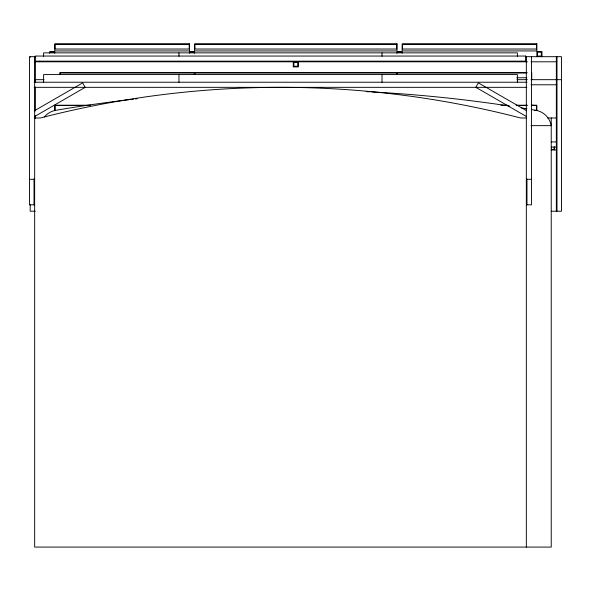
<?xml version="1.0" encoding="UTF-8"?>
<svg xmlns="http://www.w3.org/2000/svg" width="591" height="591" viewBox="0 0 591 591"><rect width="100%" height="100%" fill="white"/><g stroke="black" fill="none" stroke-linecap="round" stroke-linejoin="round"><path stroke-width="0.89" d="M34.308 110.82L82.637 82.91L85.193 87.335L34.485 116.612M50.301 52.215L54.136 52.215M190.139 52.215L193.974 52.215M397.669 52.215L401.496 52.215M35.726 56.684L29.55 56.684L29.55 204.826L34.655 204.826M525.48 56.684L561.45 56.684L561.45 211.216L551.233 211.216M34.655 61.796L527.327 61.796M531.014 61.796L556.84 61.796M527.142 72.649L59.883 72.649L59.883 74.407M526.854 72.974L397.344 72.974L397.344 74.569M516.741 77.761L526.847 77.761M34.655 79.674L44.022 79.674M516.992 79.674L527.327 79.674M531.014 79.674L561.45 79.674M34.16 82.23L526.973 82.23M531.014 84.786L556.84 84.786M34.16 87.335L526.825 87.335M90.763 105.213L54.771 105.213L54.771 110.487M500.88 105.213L507.337 105.213M516.076 105.213L527.15 105.213M531.331 105.213L536.864 105.213L536.864 110.487M86.626 105.538L55.089 105.538L55.089 110.325M505.01 105.538L507.78 105.538M516.999 105.538L527.15 105.538M534.707 110.325L536.547 110.325L536.547 105.538L531.76 105.213M34.655 117.986L40.402 117.986A955.677 955.677 0 0 1 520.582 117.986L526.33 117.986M547.547 117.986L556.345 117.986M530.947 125.647L551.233 125.647A18.764 18.764 0 0 0 535.911 110.325A1420.742 1420.742 0 0 0 531.405 109.557M551.233 141.929L556.345 141.929M551.233 147.041L556.345 147.041M551.233 149.915L556.345 149.915M29.55 179.287L34.655 179.287M526.33 179.287L531.442 179.287M526.33 204.826L531.442 204.826L531.442 56.684M35.297 211.216L30.185 211.216L30.185 204.774M526.684 110.776L478.355 82.866L475.799 87.291L526.507 116.567M556.981 56.684L556.981 211.216M556.345 56.684L556.345 211.216M554.424 147.041L554.424 149.915M554.107 147.041L554.107 149.597L551.551 149.597L551.551 147.041M551.233 117.986L551.233 547.081L34.655 547.081L34.655 56.684M541.977 56.684L541.977 51.58L536.864 51.58L536.864 56.684M531.76 72.649L531.76 79.674M526.973 179.021L526.973 204.826M526.33 56.684L526.33 547.081M521.225 61.161L521.225 61.796M517.391 56.263L517.391 52.858L43.601 52.858L43.601 56.263M517.391 82.23L517.391 74.569L43.601 74.569L43.601 82.23M402.139 53.279L402.139 51.58L397.026 51.58L397.026 53.279M397.026 72.649L397.026 74.407M396.709 74.569L396.709 72.974L194.934 72.974L194.934 74.569M382.022 52.858L382.022 56.263M382.022 74.569L382.022 82.23M298.374 61.796L298.374 66.901L293.262 66.901L293.262 61.796M194.609 53.279L194.609 51.58L189.504 51.58L189.504 53.279M194.609 72.649L194.609 74.407M194.291 74.569L194.291 72.974L60.201 72.974L60.201 74.569M178.97 52.858L178.97 56.263M178.97 74.569L178.97 82.23M54.771 53.279L54.771 51.58L49.666 51.58L49.666 53.279M39.767 61.161L39.767 61.796M35.297 62.218L35.297 82.437M35.297 87.032L35.297 110.953M35.297 115.548L35.297 118.451M34.019 179.021L34.019 204.826M30.185 56.684L30.185 57.327M128.978 99.724A1420.742 1420.742 0 0 0 55.731 110.325A18.764 18.764 0 0 0 44.34 116.981M130.796 99.51A1420.742 1420.742 0 0 1 133.514 99.192M135.332 98.985A1420.742 1420.742 0 0 1 137.149 98.778M366.154 91.635A1420.742 1420.742 0 0 1 369.803 91.819M371.628 91.915A1420.742 1420.742 0 0 1 509.745 106.092M521.484 107.931A1420.742 1420.742 0 0 1 526.899 108.81M189.504 43.919L54.771 43.919L54.771 50.944L189.504 50.944L189.504 43.919M397.026 43.919L194.609 43.919L194.609 50.944L397.026 50.944L397.026 43.919M536.864 43.919L402.139 43.919L402.139 50.944L536.864 50.944L536.864 43.919M189.186 44.236L55.089 44.236L55.089 49.023L189.186 49.023L189.186 44.236M396.709 44.236L194.934 44.236L194.934 49.023L396.709 49.023L396.709 44.236M536.547 44.236L402.456 44.236L402.456 49.023L536.547 49.023L536.547 44.236M541.334 52.215L537.507 52.215L537.507 56.049L541.334 56.049L541.334 52.215M525.695 56.049L35.297 56.049L35.297 61.161L525.695 61.161L525.695 56.049M297.738 62.432L293.904 62.432L293.904 66.266L297.738 66.266L297.738 62.432"/></g></svg>
